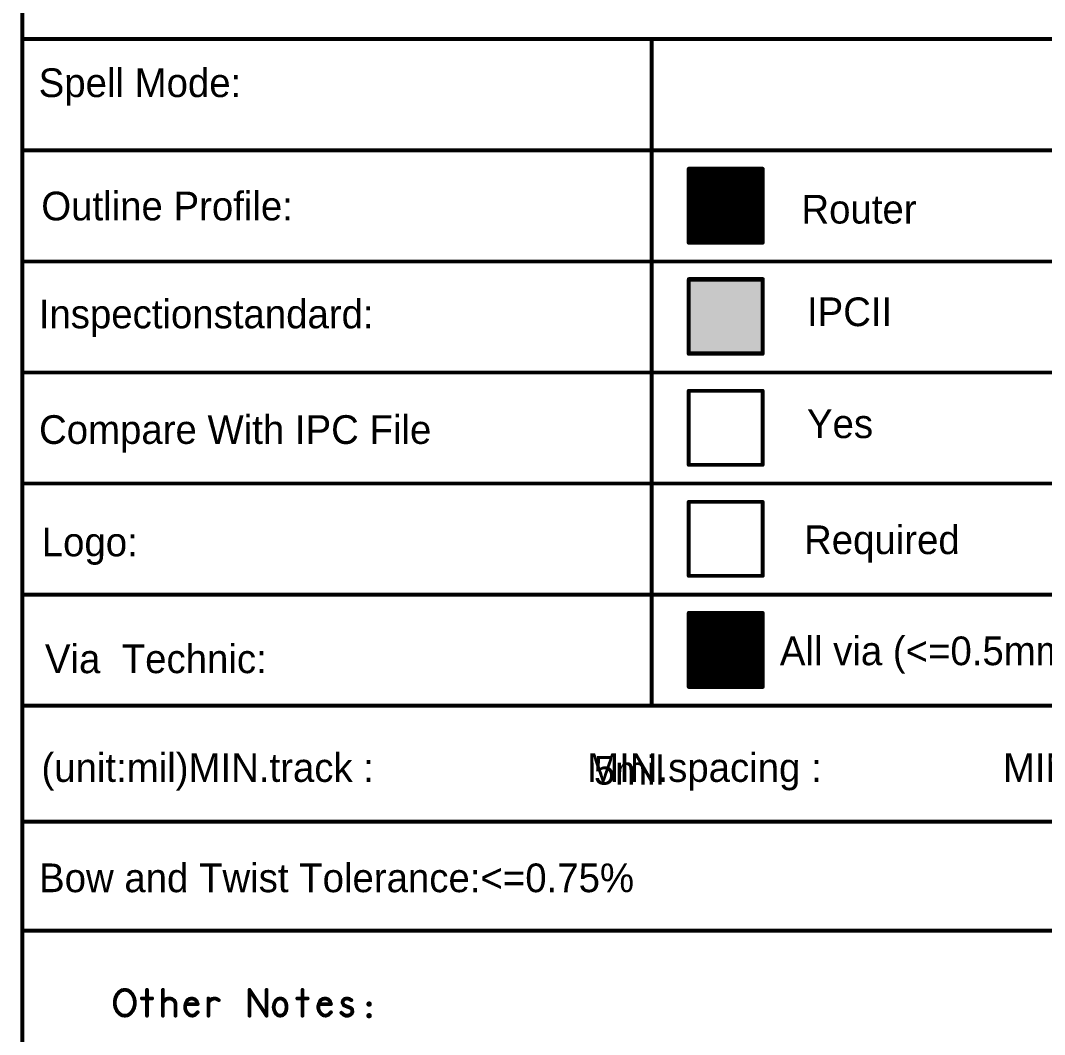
# Model space of a CAD drawing. Extents: x -2963 to -2452, y -1056 to -650.
# Drawn here: x -2625.76 to -2590.62, y -749.84 to -715.05 of the extents above; entities that cross this region are included whole.
import ezdxf

# ---------------------------------------------------------------- set-up
doc = ezdxf.new("R2010")
doc.units = 0
doc.header["$MEASUREMENT"] = 0
doc.layers.add('DRILLDRAWING', color=1, linetype='CONTINUOUS')

msp = doc.modelspace()

# ---------------------------------------------------------------- linework, layer by layer
at = {"layer": 'DRILLDRAWING'}
for points, const_width in [([(-2625.691, -737.035), (-2625.691, -690.286)], 0.13), ([(-2625.691, -715.686), (-2517.741, -715.686)], 0.13), ([(-2604.101, -723.317), (-2604.101, -715.747)], 0.13), ([(-2625.691, -719.507), (-2517.741, -719.507)], 0.13), ([(-2602.831, -720.136), (-2600.291, -720.136)], 0.13), ([(-2602.831, -722.676), (-2602.831, -720.136)], 0.13), ([(-2602.831, -720.136), (-2600.291, -720.136)], 0.13), ([(-2602.831, -722.676), (-2602.831, -720.136)], 0.13), ([(-2602.721, -720.266), (-2600.441, -720.266)], 0.3), ([(-2602.721, -722.546), (-2602.721, -720.266)], 0.3), ([(-2600.441, -722.546), (-2600.441, -720.266)], 0.3), ([(-2600.291, -722.676), (-2600.291, -720.136)], 0.13), ([(-2600.291, -722.676), (-2600.291, -720.136)], 0.13), ([(-2602.721, -720.349), (-2600.441, -720.349)], 0.13), ([(-2602.721, -720.453), (-2600.441, -720.453)], 0.13), ([(-2602.721, -720.558), (-2600.441, -720.558)], 0.13), ([(-2602.721, -720.663), (-2600.441, -720.663)], 0.13), ([(-2602.721, -720.767), (-2600.441, -720.767)], 0.13), ([(-2602.721, -720.872), (-2600.441, -720.872)], 0.13), ([(-2602.721, -720.977), (-2600.441, -720.977)], 0.13), ([(-2602.721, -721.081), (-2600.441, -721.081)], 0.13), ([(-2602.721, -721.186), (-2600.441, -721.186)], 0.13), ([(-2602.721, -721.291), (-2600.441, -721.291)], 0.13), ([(-2602.721, -721.395), (-2600.441, -721.395)], 0.13), ([(-2602.721, -721.5), (-2600.441, -721.5)], 0.13), ([(-2602.721, -721.605), (-2600.441, -721.605)], 0.13), ([(-2602.721, -721.709), (-2600.441, -721.709)], 0.13), ([(-2602.721, -721.814), (-2600.441, -721.814)], 0.13), ([(-2602.721, -721.919), (-2600.441, -721.919)], 0.13), ([(-2602.721, -722.023), (-2600.441, -722.023)], 0.13), ([(-2602.721, -722.128), (-2600.441, -722.128)], 0.13), ([(-2602.721, -722.232), (-2600.441, -722.232)], 0.13), ([(-2602.721, -722.337), (-2600.441, -722.337)], 0.13), ([(-2602.831, -722.676), (-2600.291, -722.676)], 0.13), ([(-2602.831, -722.676), (-2600.291, -722.676)], 0.13), ([(-2602.721, -722.546), (-2600.441, -722.546)], 0.3), ([(-2602.721, -722.442), (-2600.441, -722.442)], 0.13), ([(-2625.691, -723.317), (-2517.741, -723.317)], 0.13), ([(-2604.101, -727.127), (-2604.101, -723.317)], 0.13), ([(-2602.831, -723.946), (-2600.291, -723.946)], 0.13), ([(-2602.831, -726.486), (-2602.831, -723.946)], 0.13), ([(-2602.831, -723.946), (-2600.291, -723.946)], 0.13), ([(-2602.831, -726.486), (-2602.831, -723.946)], 0.13), ([(-2602.826, -726.461), (-2602.826, -723.921)], 0.13), ([(-2602.826, -723.921), (-2600.286, -723.921)], 0.13), ([(-2600.291, -726.486), (-2600.291, -723.946)], 0.13), ([(-2600.291, -726.486), (-2600.291, -723.946)], 0.13), ([(-2600.286, -726.461), (-2600.286, -723.921)], 0.13), ([(-2602.831, -726.486), (-2600.291, -726.486)], 0.13), ([(-2602.831, -726.486), (-2600.291, -726.486)], 0.13), ([(-2602.826, -726.461), (-2600.286, -726.461)], 0.13), ([(-2625.691, -727.127), (-2517.741, -727.127)], 0.13), ([(-2604.101, -730.937), (-2604.101, -727.127)], 0.13), ([(-2602.831, -727.756), (-2600.291, -727.756)], 0.13), ([(-2602.831, -730.296), (-2602.831, -727.756)], 0.13), ([(-2600.291, -730.296), (-2600.291, -727.756)], 0.13), ([(-2602.831, -730.296), (-2600.291, -730.296)], 0.13), ([(-2625.691, -730.937), (-2517.741, -730.937)], 0.13), ([(-2604.101, -734.747), (-2604.101, -730.937)], 0.13), ([(-2602.831, -731.566), (-2600.291, -731.566)], 0.13), ([(-2602.831, -734.106), (-2602.831, -731.566)], 0.13), ([(-2600.291, -734.106), (-2600.291, -731.566)], 0.13), ([(-2602.831, -734.106), (-2600.291, -734.106)], 0.13), ([(-2625.691, -734.747), (-2517.741, -734.747)], 0.13), ([(-2604.101, -738.557), (-2604.101, -734.747)], 0.13), ([(-2602.831, -735.376), (-2600.291, -735.376)], 0.13), ([(-2602.831, -737.916), (-2602.831, -735.376)], 0.13), ([(-2602.831, -735.376), (-2600.291, -735.376)], 0.13), ([(-2602.831, -737.916), (-2602.831, -735.376)], 0.13), ([(-2602.701, -737.786), (-2602.701, -735.506)], 0.3), ([(-2602.701, -735.506), (-2600.421, -735.506)], 0.3), ([(-2600.421, -737.786), (-2600.421, -735.506)], 0.3), ([(-2600.291, -737.916), (-2600.291, -735.376)], 0.13), ([(-2600.291, -737.916), (-2600.291, -735.376)], 0.13), ([(-2602.701, -735.589), (-2600.421, -735.589)], 0.13), ([(-2602.701, -735.693), (-2600.421, -735.693)], 0.13), ([(-2602.701, -735.798), (-2600.421, -735.798)], 0.13), ([(-2602.701, -735.903), (-2600.421, -735.903)], 0.13), ([(-2602.701, -736.007), (-2600.421, -736.007)], 0.13), ([(-2602.701, -736.112), (-2600.421, -736.112)], 0.13), ([(-2602.701, -736.217), (-2600.421, -736.217)], 0.13), ([(-2602.701, -736.321), (-2600.421, -736.321)], 0.13), ([(-2602.701, -736.426), (-2600.421, -736.426)], 0.13), ([(-2602.701, -736.531), (-2600.421, -736.531)], 0.13), ([(-2602.701, -736.635), (-2600.421, -736.635)], 0.13), ([(-2602.701, -736.74), (-2600.421, -736.74)], 0.13), ([(-2625.691, -990.247), (-2625.691, -737.035)], 0.13), ([(-2602.701, -736.845), (-2600.421, -736.845)], 0.13), ([(-2602.701, -736.949), (-2600.421, -736.949)], 0.13), ([(-2602.701, -737.054), (-2600.421, -737.054)], 0.13), ([(-2602.701, -737.159), (-2600.421, -737.159)], 0.13), ([(-2602.701, -737.263), (-2600.421, -737.263)], 0.13), ([(-2602.701, -737.368), (-2600.421, -737.368)], 0.13), ([(-2602.701, -737.472), (-2600.421, -737.472)], 0.13), ([(-2602.701, -737.786), (-2600.421, -737.786)], 0.3), ([(-2602.701, -737.577), (-2600.421, -737.577)], 0.13), ([(-2602.701, -737.682), (-2600.421, -737.682)], 0.13), ([(-2602.831, -737.916), (-2600.291, -737.916)], 0.13), ([(-2602.831, -737.916), (-2600.291, -737.916)], 0.13), ([(-2625.691, -738.557), (-2517.741, -738.557)], 0.13), ([(-2625.691, -742.537), (-2517.741, -742.537)], 0.13), ([(-2625.691, -746.277), (-2517.741, -746.277)], 0.13), ([(-2622.444, -748.467), (-2622.368, -748.378)], 0.13), ([(-2622.368, -748.378), (-2622.279, -748.319)], 0.13), ([(-2622.279, -748.319), (-2622.177, -748.304)], 0.13), ([(-2622.177, -748.304), (-2622.076, -748.319)], 0.13), ([(-2622.076, -748.319), (-2621.987, -748.378)], 0.13), ([(-2621.987, -748.378), (-2621.911, -748.467)], 0.13), ([(-2621.415, -749.193), (-2621.415, -748.304)], 0.13), ([(-2620.869, -749.193), (-2620.869, -748.304)], 0.13), ([(-2617.897, -749.193), (-2617.897, -748.304)], 0.13), ([(-2617.897, -748.304), (-2617.313, -749.193)], 0.13), ([(-2617.313, -749.193), (-2617.313, -748.304)], 0.13), ([(-2616.081, -749.193), (-2616.081, -748.304)], 0.13), ([(-2622.52, -748.689), (-2622.495, -748.571)], 0.13), ([(-2622.52, -748.808), (-2622.52, -748.689)], 0.13), ([(-2622.495, -748.571), (-2622.444, -748.467)], 0.13), ([(-2621.911, -748.467), (-2621.86, -748.571)], 0.13), ([(-2621.86, -748.571), (-2621.834, -748.689)], 0.13), ([(-2621.834, -748.808), (-2621.834, -748.689)], 0.13), ([(-2621.593, -748.6), (-2621.238, -748.6)], 0.13), ([(-2620.869, -748.734), (-2620.806, -748.66)], 0.13), ([(-2620.806, -748.66), (-2620.742, -748.615)], 0.13), ([(-2620.742, -748.615), (-2620.641, -748.6)], 0.13), ([(-2620.641, -748.6), (-2620.564, -748.615)], 0.13), ([(-2620.564, -748.615), (-2620.476, -748.674)], 0.13), ([(-2620.476, -748.674), (-2620.437, -748.763)], 0.13), ([(-2620.437, -749.193), (-2620.437, -748.763)], 0.13), ([(-2620.107, -748.852), (-2620.082, -748.763)], 0.13), ([(-2620.082, -748.763), (-2620.031, -748.66)], 0.13), ([(-2620.031, -748.66), (-2619.955, -748.615)], 0.13), ([(-2619.955, -748.615), (-2619.866, -748.6)], 0.13), ([(-2619.866, -748.6), (-2619.777, -748.63)], 0.13), ([(-2619.777, -748.63), (-2619.714, -748.689)], 0.13), ([(-2619.714, -748.689), (-2619.675, -748.793)], 0.13), ([(-2619.307, -749.193), (-2619.307, -748.6)], 0.13), ([(-2619.307, -748.719), (-2619.244, -748.66)], 0.13), ([(-2619.244, -748.66), (-2619.18, -748.615)], 0.13), ([(-2619.18, -748.615), (-2619.091, -748.6)], 0.13), ([(-2619.091, -748.6), (-2619.028, -748.615)], 0.13), ([(-2619.028, -748.615), (-2618.952, -748.66)], 0.13), ([(-2617.072, -748.896), (-2617.047, -748.778)], 0.13), ([(-2617.047, -748.778), (-2616.996, -748.674)], 0.13), ([(-2616.996, -748.674), (-2616.92, -748.615)], 0.13), ([(-2616.92, -748.615), (-2616.843, -748.6)], 0.13), ([(-2616.843, -748.6), (-2616.767, -748.615)], 0.13), ([(-2616.767, -748.615), (-2616.691, -748.674)], 0.13), ([(-2616.691, -748.674), (-2616.64, -748.778)], 0.13), ([(-2616.64, -748.778), (-2616.627, -748.896)], 0.13), ([(-2616.259, -748.6), (-2615.904, -748.6)], 0.13), ([(-2615.535, -748.852), (-2615.51, -748.763)], 0.13), ([(-2615.51, -748.763), (-2615.459, -748.66)], 0.13), ([(-2615.459, -748.66), (-2615.383, -748.615)], 0.13), ([(-2615.383, -748.615), (-2615.294, -748.6)], 0.13), ([(-2615.294, -748.6), (-2615.205, -748.63)], 0.13), ([(-2615.205, -748.63), (-2615.142, -748.689)], 0.13), ([(-2615.142, -748.689), (-2615.103, -748.793)], 0.13), ([(-2614.71, -748.734), (-2614.684, -748.66)], 0.13), ([(-2614.71, -748.734), (-2614.659, -748.837)], 0.13), ([(-2614.684, -748.66), (-2614.634, -748.615)], 0.13), ([(-2614.634, -748.615), (-2614.557, -748.6)], 0.13), ([(-2614.557, -748.6), (-2614.481, -748.615)], 0.13), ([(-2614.481, -748.615), (-2614.405, -748.66)], 0.13), ([(-2613.821, -748.778), (-2613.795, -748.763)], 0.13), ([(-2613.821, -748.808), (-2613.821, -748.778)], 0.13), ([(-2613.795, -748.763), (-2613.77, -748.778)], 0.13), ([(-2613.77, -748.808), (-2613.77, -748.778)], 0.13), ([(-2622.52, -748.808), (-2622.495, -748.926)], 0.13), ([(-2622.495, -748.926), (-2622.444, -749.03)], 0.13), ([(-2622.444, -749.03), (-2622.368, -749.119)], 0.13), ([(-2622.368, -749.119), (-2622.279, -749.178)], 0.13), ([(-2622.076, -749.178), (-2621.987, -749.119)], 0.13), ([(-2621.987, -749.119), (-2621.911, -749.03)], 0.13), ([(-2621.911, -749.03), (-2621.86, -748.926)], 0.13), ([(-2621.86, -748.926), (-2621.834, -748.808)], 0.13), ([(-2620.107, -748.941), (-2620.107, -748.852)], 0.13), ([(-2620.107, -748.941), (-2620.082, -749.03)], 0.13), ([(-2620.082, -748.793), (-2619.675, -748.793)], 0.13), ([(-2620.082, -749.03), (-2620.018, -749.119)], 0.13), ([(-2620.018, -749.119), (-2619.942, -749.178)], 0.13), ([(-2619.764, -749.163), (-2619.675, -749.074)], 0.13), ([(-2617.072, -748.896), (-2617.047, -749.015)], 0.13), ([(-2617.047, -749.015), (-2616.996, -749.119)], 0.13), ([(-2616.996, -749.119), (-2616.92, -749.178)], 0.13), ([(-2616.767, -749.178), (-2616.691, -749.119)], 0.13), ([(-2616.691, -749.119), (-2616.64, -749.015)], 0.13), ([(-2616.64, -749.015), (-2616.627, -748.896)], 0.13), ([(-2615.535, -748.941), (-2615.535, -748.852)], 0.13), ([(-2615.535, -748.941), (-2615.51, -749.03)], 0.13), ([(-2615.51, -748.793), (-2615.103, -748.793)], 0.13), ([(-2615.51, -749.03), (-2615.446, -749.119)], 0.13), ([(-2615.446, -749.119), (-2615.37, -749.178)], 0.13), ([(-2615.192, -749.163), (-2615.103, -749.074)], 0.13), ([(-2614.748, -749.089), (-2614.684, -749.148)], 0.13), ([(-2614.659, -748.837), (-2614.43, -748.926)], 0.13), ([(-2614.443, -749.163), (-2614.392, -749.119)], 0.13), ([(-2614.43, -748.926), (-2614.38, -748.971)], 0.13), ([(-2614.392, -749.119), (-2614.367, -749.06)], 0.13), ([(-2614.38, -748.971), (-2614.367, -749.06)], 0.13), ([(-2613.821, -748.808), (-2613.795, -748.823)], 0.13), ([(-2613.795, -748.823), (-2613.77, -748.808)], 0.13), ([(-2622.279, -749.178), (-2622.177, -749.193)], 0.13), ([(-2622.177, -749.193), (-2622.076, -749.178)], 0.13), ([(-2619.942, -749.178), (-2619.853, -749.193)], 0.13), ([(-2619.853, -749.193), (-2619.764, -749.163)], 0.13), ([(-2616.92, -749.178), (-2616.843, -749.193)], 0.13), ([(-2616.843, -749.193), (-2616.767, -749.178)], 0.13), ([(-2615.37, -749.178), (-2615.281, -749.193)], 0.13), ([(-2615.281, -749.193), (-2615.192, -749.163)], 0.13), ([(-2614.684, -749.148), (-2614.595, -749.193)], 0.13), ([(-2614.595, -749.193), (-2614.519, -749.193)], 0.13), ([(-2614.519, -749.193), (-2614.443, -749.163)], 0.13), ([(-2613.821, -749.178), (-2613.795, -749.163)], 0.13), ([(-2613.821, -749.208), (-2613.821, -749.178)], 0.13), ([(-2613.821, -749.208), (-2613.795, -749.223)], 0.13), ([(-2613.795, -749.163), (-2613.77, -749.178)], 0.13), ([(-2613.795, -749.223), (-2613.77, -749.208)], 0.13), ([(-2613.77, -749.208), (-2613.77, -749.178)], 0.13)]:
    msp.add_lwpolyline(points, dxfattribs=dict(at, const_width=const_width))
for points, const_width in [([(-2625.724, -715.686, 1), (-2625.658, -715.686, 1)], 0.065), ([(-2604.133, -715.747, 1), (-2604.068, -715.747, 1)], 0.065), ([(-2625.724, -719.507, 1), (-2625.658, -719.507, 1)], 0.065), ([(-2602.863, -720.136, 1), (-2602.798, -720.136, 1)], 0.065), ([(-2602.863, -720.136, 1), (-2602.798, -720.136, 1)], 0.065), ([(-2602.863, -720.136, 1), (-2602.798, -720.136, 1)], 0.065), ([(-2602.863, -720.136, 1), (-2602.798, -720.136, 1)], 0.065), ([(-2602.796, -720.266, 1), (-2602.646, -720.266, 1)], 0.15), ([(-2602.796, -720.266, 1), (-2602.646, -720.266, 1)], 0.15), ([(-2600.516, -720.266, 1), (-2600.366, -720.266, 1)], 0.15), ([(-2600.516, -720.266, 1), (-2600.366, -720.266, 1)], 0.15), ([(-2600.323, -720.136, 1), (-2600.258, -720.136, 1)], 0.065), ([(-2600.323, -720.136, 1), (-2600.258, -720.136, 1)], 0.065), ([(-2600.323, -720.136, 1), (-2600.258, -720.136, 1)], 0.065), ([(-2600.323, -720.136, 1), (-2600.258, -720.136, 1)], 0.065), ([(-2602.754, -720.349, 1), (-2602.689, -720.349, 1)], 0.065), ([(-2602.754, -720.453, 1), (-2602.689, -720.453, 1)], 0.065), ([(-2602.754, -720.558, 1), (-2602.689, -720.558, 1)], 0.065), ([(-2602.754, -720.663, 1), (-2602.689, -720.663, 1)], 0.065), ([(-2600.474, -720.349, 1), (-2600.409, -720.349, 1)], 0.065), ([(-2600.474, -720.453, 1), (-2600.409, -720.453, 1)], 0.065), ([(-2600.474, -720.558, 1), (-2600.409, -720.558, 1)], 0.065), ([(-2600.474, -720.663, 1), (-2600.409, -720.663, 1)], 0.065), ([(-2602.754, -720.767, 1), (-2602.689, -720.767, 1)], 0.065), ([(-2602.754, -720.872, 1), (-2602.689, -720.872, 1)], 0.065), ([(-2602.754, -720.977, 1), (-2602.689, -720.977, 1)], 0.065), ([(-2600.474, -720.767, 1), (-2600.409, -720.767, 1)], 0.065), ([(-2600.474, -720.872, 1), (-2600.409, -720.872, 1)], 0.065), ([(-2600.474, -720.977, 1), (-2600.409, -720.977, 1)], 0.065), ([(-2602.754, -721.081, 1), (-2602.689, -721.081, 1)], 0.065), ([(-2602.754, -721.186, 1), (-2602.689, -721.186, 1)], 0.065), ([(-2602.754, -721.291, 1), (-2602.689, -721.291, 1)], 0.065), ([(-2600.474, -721.081, 1), (-2600.409, -721.081, 1)], 0.065), ([(-2600.474, -721.186, 1), (-2600.409, -721.186, 1)], 0.065), ([(-2600.474, -721.291, 1), (-2600.409, -721.291, 1)], 0.065), ([(-2602.754, -721.395, 1), (-2602.689, -721.395, 1)], 0.065), ([(-2602.754, -721.5, 1), (-2602.689, -721.5, 1)], 0.065), ([(-2602.754, -721.605, 1), (-2602.689, -721.605, 1)], 0.065), ([(-2602.754, -721.709, 1), (-2602.689, -721.709, 1)], 0.065), ([(-2600.474, -721.395, 1), (-2600.409, -721.395, 1)], 0.065), ([(-2600.474, -721.5, 1), (-2600.409, -721.5, 1)], 0.065), ([(-2600.474, -721.605, 1), (-2600.409, -721.605, 1)], 0.065), ([(-2600.474, -721.709, 1), (-2600.409, -721.709, 1)], 0.065), ([(-2602.754, -721.814, 1), (-2602.689, -721.814, 1)], 0.065), ([(-2602.754, -721.919, 1), (-2602.689, -721.919, 1)], 0.065), ([(-2602.754, -722.023, 1), (-2602.689, -722.023, 1)], 0.065), ([(-2600.474, -721.814, 1), (-2600.409, -721.814, 1)], 0.065), ([(-2600.474, -721.919, 1), (-2600.409, -721.919, 1)], 0.065), ([(-2600.474, -722.023, 1), (-2600.409, -722.023, 1)], 0.065), ([(-2602.754, -722.128, 1), (-2602.689, -722.128, 1)], 0.065), ([(-2602.754, -722.232, 1), (-2602.689, -722.232, 1)], 0.065), ([(-2602.754, -722.337, 1), (-2602.689, -722.337, 1)], 0.065), ([(-2600.474, -722.128, 1), (-2600.409, -722.128, 1)], 0.065), ([(-2600.474, -722.232, 1), (-2600.409, -722.232, 1)], 0.065), ([(-2600.474, -722.337, 1), (-2600.409, -722.337, 1)], 0.065), ([(-2602.863, -722.676, 1), (-2602.798, -722.676, 1)], 0.065), ([(-2602.863, -722.676, 1), (-2602.798, -722.676, 1)], 0.065), ([(-2602.863, -722.676, 1), (-2602.798, -722.676, 1)], 0.065), ([(-2602.863, -722.676, 1), (-2602.798, -722.676, 1)], 0.065), ([(-2602.796, -722.546, 1), (-2602.646, -722.546, 1)], 0.15), ([(-2602.796, -722.546, 1), (-2602.646, -722.546, 1)], 0.15), ([(-2602.754, -722.442, 1), (-2602.689, -722.442, 1)], 0.065), ([(-2600.516, -722.546, 1), (-2600.366, -722.546, 1)], 0.15), ([(-2600.516, -722.546, 1), (-2600.366, -722.546, 1)], 0.15), ([(-2600.474, -722.442, 1), (-2600.409, -722.442, 1)], 0.065), ([(-2600.323, -722.676, 1), (-2600.258, -722.676, 1)], 0.065), ([(-2600.323, -722.676, 1), (-2600.258, -722.676, 1)], 0.065), ([(-2600.323, -722.676, 1), (-2600.258, -722.676, 1)], 0.065), ([(-2600.323, -722.676, 1), (-2600.258, -722.676, 1)], 0.065), ([(-2625.724, -723.317, 1), (-2625.658, -723.317, 1)], 0.065), ([(-2604.133, -723.317, 1), (-2604.068, -723.317, 1)], 0.065), ([(-2604.133, -723.317, 1), (-2604.068, -723.317, 1)], 0.065), ([(-2602.863, -723.946, 1), (-2602.798, -723.946, 1)], 0.065), ([(-2602.863, -723.946, 1), (-2602.798, -723.946, 1)], 0.065), ([(-2602.863, -723.946, 1), (-2602.798, -723.946, 1)], 0.065), ([(-2602.863, -723.946, 1), (-2602.798, -723.946, 1)], 0.065), ([(-2602.858, -723.921, 1), (-2602.793, -723.921, 1)], 0.065), ([(-2602.858, -723.921, 1), (-2602.793, -723.921, 1)], 0.065), ([(-2600.323, -723.946, 1), (-2600.258, -723.946, 1)], 0.065), ([(-2600.323, -723.946, 1), (-2600.258, -723.946, 1)], 0.065), ([(-2600.323, -723.946, 1), (-2600.258, -723.946, 1)], 0.065), ([(-2600.323, -723.946, 1), (-2600.258, -723.946, 1)], 0.065), ([(-2600.318, -723.921, 1), (-2600.253, -723.921, 1)], 0.065), ([(-2600.318, -723.921, 1), (-2600.253, -723.921, 1)], 0.065), ([(-2602.863, -726.486, 1), (-2602.798, -726.486, 1)], 0.065), ([(-2602.863, -726.486, 1), (-2602.798, -726.486, 1)], 0.065), ([(-2602.863, -726.486, 1), (-2602.798, -726.486, 1)], 0.065), ([(-2602.863, -726.486, 1), (-2602.798, -726.486, 1)], 0.065), ([(-2602.858, -726.461, 1), (-2602.793, -726.461, 1)], 0.065), ([(-2602.858, -726.461, 1), (-2602.793, -726.461, 1)], 0.065), ([(-2600.323, -726.486, 1), (-2600.258, -726.486, 1)], 0.065), ([(-2600.323, -726.486, 1), (-2600.258, -726.486, 1)], 0.065), ([(-2600.323, -726.486, 1), (-2600.258, -726.486, 1)], 0.065), ([(-2600.323, -726.486, 1), (-2600.258, -726.486, 1)], 0.065), ([(-2600.318, -726.461, 1), (-2600.253, -726.461, 1)], 0.065), ([(-2600.318, -726.461, 1), (-2600.253, -726.461, 1)], 0.065), ([(-2625.724, -727.127, 1), (-2625.658, -727.127, 1)], 0.065), ([(-2604.133, -727.127, 1), (-2604.068, -727.127, 1)], 0.065), ([(-2604.133, -727.127, 1), (-2604.068, -727.127, 1)], 0.065), ([(-2602.863, -727.756, 1), (-2602.798, -727.756, 1)], 0.065), ([(-2602.863, -727.756, 1), (-2602.798, -727.756, 1)], 0.065), ([(-2600.323, -727.756, 1), (-2600.258, -727.756, 1)], 0.065), ([(-2600.323, -727.756, 1), (-2600.258, -727.756, 1)], 0.065), ([(-2602.863, -730.296, 1), (-2602.798, -730.296, 1)], 0.065), ([(-2602.863, -730.296, 1), (-2602.798, -730.296, 1)], 0.065), ([(-2600.323, -730.296, 1), (-2600.258, -730.296, 1)], 0.065), ([(-2600.323, -730.296, 1), (-2600.258, -730.296, 1)], 0.065), ([(-2625.724, -730.937, 1), (-2625.658, -730.937, 1)], 0.065), ([(-2604.133, -730.937, 1), (-2604.068, -730.937, 1)], 0.065), ([(-2604.133, -730.937, 1), (-2604.068, -730.937, 1)], 0.065), ([(-2602.863, -731.566, 1), (-2602.798, -731.566, 1)], 0.065), ([(-2602.863, -731.566, 1), (-2602.798, -731.566, 1)], 0.065), ([(-2600.323, -731.566, 1), (-2600.258, -731.566, 1)], 0.065), ([(-2600.323, -731.566, 1), (-2600.258, -731.566, 1)], 0.065), ([(-2602.863, -734.106, 1), (-2602.798, -734.106, 1)], 0.065), ([(-2602.863, -734.106, 1), (-2602.798, -734.106, 1)], 0.065), ([(-2600.323, -734.106, 1), (-2600.258, -734.106, 1)], 0.065), ([(-2600.323, -734.106, 1), (-2600.258, -734.106, 1)], 0.065), ([(-2625.724, -734.747, 1), (-2625.658, -734.747, 1)], 0.065), ([(-2604.133, -734.747, 1), (-2604.068, -734.747, 1)], 0.065), ([(-2604.133, -734.747, 1), (-2604.068, -734.747, 1)], 0.065), ([(-2602.863, -735.376, 1), (-2602.798, -735.376, 1)], 0.065), ([(-2602.863, -735.376, 1), (-2602.798, -735.376, 1)], 0.065), ([(-2602.863, -735.376, 1), (-2602.798, -735.376, 1)], 0.065), ([(-2602.863, -735.376, 1), (-2602.798, -735.376, 1)], 0.065), ([(-2602.776, -735.506, 1), (-2602.626, -735.506, 1)], 0.15), ([(-2602.776, -735.506, 1), (-2602.626, -735.506, 1)], 0.15), ([(-2600.496, -735.506, 1), (-2600.346, -735.506, 1)], 0.15), ([(-2600.496, -735.506, 1), (-2600.346, -735.506, 1)], 0.15), ([(-2600.323, -735.376, 1), (-2600.258, -735.376, 1)], 0.065), ([(-2600.323, -735.376, 1), (-2600.258, -735.376, 1)], 0.065), ([(-2600.323, -735.376, 1), (-2600.258, -735.376, 1)], 0.065), ([(-2600.323, -735.376, 1), (-2600.258, -735.376, 1)], 0.065), ([(-2602.733, -735.589, 1), (-2602.668, -735.589, 1)], 0.065), ([(-2602.733, -735.693, 1), (-2602.668, -735.693, 1)], 0.065), ([(-2600.454, -735.589, 1), (-2600.389, -735.589, 1)], 0.065), ([(-2600.454, -735.693, 1), (-2600.389, -735.693, 1)], 0.065), ([(-2602.733, -735.798, 1), (-2602.668, -735.798, 1)], 0.065), ([(-2602.733, -735.903, 1), (-2602.668, -735.903, 1)], 0.065), ([(-2602.733, -736.007, 1), (-2602.668, -736.007, 1)], 0.065), ([(-2602.733, -736.112, 1), (-2602.668, -736.112, 1)], 0.065), ([(-2600.454, -735.798, 1), (-2600.389, -735.798, 1)], 0.065), ([(-2600.454, -735.903, 1), (-2600.389, -735.903, 1)], 0.065), ([(-2600.454, -736.007, 1), (-2600.389, -736.007, 1)], 0.065), ([(-2600.454, -736.112, 1), (-2600.389, -736.112, 1)], 0.065), ([(-2602.733, -736.217, 1), (-2602.668, -736.217, 1)], 0.065), ([(-2602.733, -736.321, 1), (-2602.668, -736.321, 1)], 0.065), ([(-2602.733, -736.426, 1), (-2602.668, -736.426, 1)], 0.065), ([(-2600.454, -736.217, 1), (-2600.389, -736.217, 1)], 0.065), ([(-2600.454, -736.321, 1), (-2600.389, -736.321, 1)], 0.065), ([(-2600.454, -736.426, 1), (-2600.389, -736.426, 1)], 0.065), ([(-2602.733, -736.531, 1), (-2602.668, -736.531, 1)], 0.065), ([(-2602.733, -736.635, 1), (-2602.668, -736.635, 1)], 0.065), ([(-2602.733, -736.74, 1), (-2602.668, -736.74, 1)], 0.065), ([(-2600.454, -736.531, 1), (-2600.389, -736.531, 1)], 0.065), ([(-2600.454, -736.635, 1), (-2600.389, -736.635, 1)], 0.065), ([(-2600.454, -736.74, 1), (-2600.389, -736.74, 1)], 0.065), ([(-2625.724, -737.035, 1), (-2625.658, -737.035, 1)], 0.065), ([(-2625.724, -737.035, 1), (-2625.658, -737.035, 1)], 0.065), ([(-2602.733, -736.845, 1), (-2602.668, -736.845, 1)], 0.065), ([(-2602.733, -736.949, 1), (-2602.668, -736.949, 1)], 0.065), ([(-2602.733, -737.054, 1), (-2602.668, -737.054, 1)], 0.065), ([(-2602.733, -737.159, 1), (-2602.668, -737.159, 1)], 0.065), ([(-2600.454, -736.845, 1), (-2600.389, -736.845, 1)], 0.065), ([(-2600.454, -736.949, 1), (-2600.389, -736.949, 1)], 0.065), ([(-2600.454, -737.054, 1), (-2600.389, -737.054, 1)], 0.065), ([(-2600.454, -737.159, 1), (-2600.389, -737.159, 1)], 0.065), ([(-2602.733, -737.263, 1), (-2602.668, -737.263, 1)], 0.065), ([(-2602.733, -737.368, 1), (-2602.668, -737.368, 1)], 0.065), ([(-2602.733, -737.472, 1), (-2602.668, -737.472, 1)], 0.065), ([(-2600.454, -737.263, 1), (-2600.389, -737.263, 1)], 0.065), ([(-2600.454, -737.368, 1), (-2600.389, -737.368, 1)], 0.065), ([(-2600.454, -737.472, 1), (-2600.389, -737.472, 1)], 0.065), ([(-2602.776, -737.786, 1), (-2602.626, -737.786, 1)], 0.15), ([(-2602.776, -737.786, 1), (-2602.626, -737.786, 1)], 0.15), ([(-2602.733, -737.577, 1), (-2602.668, -737.577, 1)], 0.065), ([(-2602.733, -737.682, 1), (-2602.668, -737.682, 1)], 0.065), ([(-2600.496, -737.786, 1), (-2600.346, -737.786, 1)], 0.15), ([(-2600.496, -737.786, 1), (-2600.346, -737.786, 1)], 0.15), ([(-2600.454, -737.577, 1), (-2600.389, -737.577, 1)], 0.065), ([(-2600.454, -737.682, 1), (-2600.389, -737.682, 1)], 0.065), ([(-2602.863, -737.916, 1), (-2602.798, -737.916, 1)], 0.065), ([(-2602.863, -737.916, 1), (-2602.798, -737.916, 1)], 0.065), ([(-2602.863, -737.916, 1), (-2602.798, -737.916, 1)], 0.065), ([(-2602.863, -737.916, 1), (-2602.798, -737.916, 1)], 0.065), ([(-2600.323, -737.916, 1), (-2600.258, -737.916, 1)], 0.065), ([(-2600.323, -737.916, 1), (-2600.258, -737.916, 1)], 0.065), ([(-2600.323, -737.916, 1), (-2600.258, -737.916, 1)], 0.065), ([(-2600.323, -737.916, 1), (-2600.258, -737.916, 1)], 0.065), ([(-2625.724, -738.557, 1), (-2625.658, -738.557, 1)], 0.065), ([(-2604.133, -738.557, 1), (-2604.068, -738.557, 1)], 0.065), ([(-2625.724, -742.537, 1), (-2625.658, -742.537, 1)], 0.065), ([(-2625.724, -746.277, 1), (-2625.658, -746.277, 1)], 0.065), ([(-2622.4, -748.378, 1), (-2622.335, -748.378, 1)], 0.065), ([(-2622.4, -748.378, 1), (-2622.335, -748.378, 1)], 0.065), ([(-2622.311, -748.319, 1), (-2622.246, -748.319, 1)], 0.065), ([(-2622.311, -748.319, 1), (-2622.246, -748.319, 1)], 0.065), ([(-2622.21, -748.304, 1), (-2622.145, -748.304, 1)], 0.065), ([(-2622.21, -748.304, 1), (-2622.145, -748.304, 1)], 0.065), ([(-2622.108, -748.319, 1), (-2622.043, -748.319, 1)], 0.065), ([(-2622.108, -748.319, 1), (-2622.043, -748.319, 1)], 0.065), ([(-2622.019, -748.378, 1), (-2621.954, -748.378, 1)], 0.065), ([(-2622.019, -748.378, 1), (-2621.954, -748.378, 1)], 0.065), ([(-2621.448, -748.304, 1), (-2621.383, -748.304, 1)], 0.065), ([(-2620.902, -748.304, 1), (-2620.837, -748.304, 1)], 0.065), ([(-2617.93, -748.304, 1), (-2617.865, -748.304, 1)], 0.065), ([(-2617.93, -748.304, 1), (-2617.865, -748.304, 1)], 0.065), ([(-2617.346, -748.304, 1), (-2617.281, -748.304, 1)], 0.065), ([(-2616.114, -748.304, 1), (-2616.049, -748.304, 1)], 0.065), ([(-2622.553, -748.689, 1), (-2622.488, -748.689, 1)], 0.065), ([(-2622.553, -748.689, 1), (-2622.488, -748.689, 1)], 0.065), ([(-2622.527, -748.571, 1), (-2622.462, -748.571, 1)], 0.065), ([(-2622.527, -748.571, 1), (-2622.462, -748.571, 1)], 0.065), ([(-2622.477, -748.467, 1), (-2622.412, -748.467, 1)], 0.065), ([(-2622.477, -748.467, 1), (-2622.412, -748.467, 1)], 0.065), ([(-2621.943, -748.467, 1), (-2621.878, -748.467, 1)], 0.065), ([(-2621.943, -748.467, 1), (-2621.878, -748.467, 1)], 0.065), ([(-2621.892, -748.571, 1), (-2621.827, -748.571, 1)], 0.065), ([(-2621.892, -748.571, 1), (-2621.827, -748.571, 1)], 0.065), ([(-2621.867, -748.689, 1), (-2621.802, -748.689, 1)], 0.065), ([(-2621.867, -748.689, 1), (-2621.802, -748.689, 1)], 0.065), ([(-2621.626, -748.6, 1), (-2621.561, -748.6, 1)], 0.065), ([(-2621.27, -748.6, 1), (-2621.205, -748.6, 1)], 0.065), ([(-2620.902, -748.734, 1), (-2620.837, -748.734, 1)], 0.065), ([(-2620.838, -748.66, 1), (-2620.773, -748.66, 1)], 0.065), ([(-2620.838, -748.66, 1), (-2620.773, -748.66, 1)], 0.065), ([(-2620.775, -748.615, 1), (-2620.71, -748.615, 1)], 0.065), ([(-2620.775, -748.615, 1), (-2620.71, -748.615, 1)], 0.065), ([(-2620.673, -748.6, 1), (-2620.608, -748.6, 1)], 0.065), ([(-2620.673, -748.6, 1), (-2620.608, -748.6, 1)], 0.065), ([(-2620.597, -748.615, 1), (-2620.532, -748.615, 1)], 0.065), ([(-2620.597, -748.615, 1), (-2620.532, -748.615, 1)], 0.065), ([(-2620.508, -748.674, 1), (-2620.443, -748.674, 1)], 0.065), ([(-2620.508, -748.674, 1), (-2620.443, -748.674, 1)], 0.065), ([(-2620.47, -748.763, 1), (-2620.405, -748.763, 1)], 0.065), ([(-2620.47, -748.763, 1), (-2620.405, -748.763, 1)], 0.065), ([(-2620.114, -748.763, 1), (-2620.049, -748.763, 1)], 0.065), ([(-2620.114, -748.763, 1), (-2620.049, -748.763, 1)], 0.065), ([(-2620.064, -748.66, 1), (-2619.998, -748.66, 1)], 0.065), ([(-2620.064, -748.66, 1), (-2619.998, -748.66, 1)], 0.065), ([(-2619.987, -748.615, 1), (-2619.922, -748.615, 1)], 0.065), ([(-2619.987, -748.615, 1), (-2619.922, -748.615, 1)], 0.065), ([(-2619.898, -748.6, 1), (-2619.833, -748.6, 1)], 0.065), ([(-2619.898, -748.6, 1), (-2619.833, -748.6, 1)], 0.065), ([(-2619.81, -748.63, 1), (-2619.744, -748.63, 1)], 0.065), ([(-2619.81, -748.63, 1), (-2619.744, -748.63, 1)], 0.065), ([(-2619.746, -748.689, 1), (-2619.681, -748.689, 1)], 0.065), ([(-2619.746, -748.689, 1), (-2619.681, -748.689, 1)], 0.065), ([(-2619.34, -748.6, 1), (-2619.275, -748.6, 1)], 0.065), ([(-2619.34, -748.719, 1), (-2619.275, -748.719, 1)], 0.065), ([(-2619.276, -748.66, 1), (-2619.211, -748.66, 1)], 0.065), ([(-2619.276, -748.66, 1), (-2619.211, -748.66, 1)], 0.065), ([(-2619.213, -748.615, 1), (-2619.148, -748.615, 1)], 0.065), ([(-2619.213, -748.615, 1), (-2619.148, -748.615, 1)], 0.065), ([(-2619.124, -748.6, 1), (-2619.059, -748.6, 1)], 0.065), ([(-2619.124, -748.6, 1), (-2619.059, -748.6, 1)], 0.065), ([(-2619.06, -748.615, 1), (-2618.995, -748.615, 1)], 0.065), ([(-2619.06, -748.615, 1), (-2618.995, -748.615, 1)], 0.065), ([(-2618.984, -748.66, 1), (-2618.919, -748.66, 1)], 0.065), ([(-2617.079, -748.778, 1), (-2617.014, -748.778, 1)], 0.065), ([(-2617.079, -748.778, 1), (-2617.014, -748.778, 1)], 0.065), ([(-2617.028, -748.674, 1), (-2616.963, -748.674, 1)], 0.065), ([(-2617.028, -748.674, 1), (-2616.963, -748.674, 1)], 0.065), ([(-2616.952, -748.615, 1), (-2616.887, -748.615, 1)], 0.065), ([(-2616.952, -748.615, 1), (-2616.887, -748.615, 1)], 0.065), ([(-2616.876, -748.6, 1), (-2616.811, -748.6, 1)], 0.065), ([(-2616.876, -748.6, 1), (-2616.811, -748.6, 1)], 0.065), ([(-2616.8, -748.615, 1), (-2616.735, -748.615, 1)], 0.065), ([(-2616.8, -748.615, 1), (-2616.735, -748.615, 1)], 0.065), ([(-2616.723, -748.674, 1), (-2616.658, -748.674, 1)], 0.065), ([(-2616.723, -748.674, 1), (-2616.658, -748.674, 1)], 0.065), ([(-2616.673, -748.778, 1), (-2616.608, -748.778, 1)], 0.065), ([(-2616.673, -748.778, 1), (-2616.608, -748.778, 1)], 0.065), ([(-2616.292, -748.6, 1), (-2616.227, -748.6, 1)], 0.065), ([(-2615.936, -748.6, 1), (-2615.871, -748.6, 1)], 0.065), ([(-2615.542, -748.763, 1), (-2615.477, -748.763, 1)], 0.065), ([(-2615.542, -748.763, 1), (-2615.477, -748.763, 1)], 0.065), ([(-2615.492, -748.66, 1), (-2615.426, -748.66, 1)], 0.065), ([(-2615.492, -748.66, 1), (-2615.426, -748.66, 1)], 0.065), ([(-2615.415, -748.615, 1), (-2615.35, -748.615, 1)], 0.065), ([(-2615.415, -748.615, 1), (-2615.35, -748.615, 1)], 0.065), ([(-2615.326, -748.6, 1), (-2615.261, -748.6, 1)], 0.065), ([(-2615.326, -748.6, 1), (-2615.261, -748.6, 1)], 0.065), ([(-2615.238, -748.63, 1), (-2615.172, -748.63, 1)], 0.065), ([(-2615.238, -748.63, 1), (-2615.172, -748.63, 1)], 0.065), ([(-2615.174, -748.689, 1), (-2615.109, -748.689, 1)], 0.065), ([(-2615.174, -748.689, 1), (-2615.109, -748.689, 1)], 0.065), ([(-2614.742, -748.734, 1), (-2614.677, -748.734, 1)], 0.065), ([(-2614.742, -748.734, 1), (-2614.677, -748.734, 1)], 0.065), ([(-2614.717, -748.66, 1), (-2614.652, -748.66, 1)], 0.065), ([(-2614.717, -748.66, 1), (-2614.652, -748.66, 1)], 0.065), ([(-2614.666, -748.615, 1), (-2614.601, -748.615, 1)], 0.065), ([(-2614.666, -748.615, 1), (-2614.601, -748.615, 1)], 0.065), ([(-2614.59, -748.6, 1), (-2614.525, -748.6, 1)], 0.065), ([(-2614.59, -748.6, 1), (-2614.525, -748.6, 1)], 0.065), ([(-2614.514, -748.615, 1), (-2614.449, -748.615, 1)], 0.065), ([(-2614.514, -748.615, 1), (-2614.449, -748.615, 1)], 0.065), ([(-2614.437, -748.66, 1), (-2614.372, -748.66, 1)], 0.065), ([(-2613.853, -748.778, 1), (-2613.788, -748.778, 1)], 0.065), ([(-2613.853, -748.778, 1), (-2613.788, -748.778, 1)], 0.065), ([(-2613.828, -748.763, 1), (-2613.763, -748.763, 1)], 0.065), ([(-2613.828, -748.763, 1), (-2613.763, -748.763, 1)], 0.065), ([(-2613.802, -748.778, 1), (-2613.737, -748.778, 1)], 0.065), ([(-2613.802, -748.778, 1), (-2613.737, -748.778, 1)], 0.065), ([(-2622.553, -748.808, 1), (-2622.488, -748.808, 1)], 0.065), ([(-2622.553, -748.808, 1), (-2622.488, -748.808, 1)], 0.065), ([(-2622.527, -748.926, 1), (-2622.462, -748.926, 1)], 0.065), ([(-2622.527, -748.926, 1), (-2622.462, -748.926, 1)], 0.065), ([(-2622.477, -749.03, 1), (-2622.412, -749.03, 1)], 0.065), ([(-2622.477, -749.03, 1), (-2622.412, -749.03, 1)], 0.065), ([(-2622.4, -749.119, 1), (-2622.335, -749.119, 1)], 0.065), ([(-2622.4, -749.119, 1), (-2622.335, -749.119, 1)], 0.065), ([(-2622.019, -749.119, 1), (-2621.954, -749.119, 1)], 0.065), ([(-2622.019, -749.119, 1), (-2621.954, -749.119, 1)], 0.065), ([(-2621.943, -749.03, 1), (-2621.878, -749.03, 1)], 0.065), ([(-2621.943, -749.03, 1), (-2621.878, -749.03, 1)], 0.065), ([(-2621.892, -748.926, 1), (-2621.827, -748.926, 1)], 0.065), ([(-2621.892, -748.926, 1), (-2621.827, -748.926, 1)], 0.065), ([(-2621.867, -748.808, 1), (-2621.802, -748.808, 1)], 0.065), ([(-2621.867, -748.808, 1), (-2621.802, -748.808, 1)], 0.065), ([(-2620.14, -748.852, 1), (-2620.075, -748.852, 1)], 0.065), ([(-2620.14, -748.852, 1), (-2620.075, -748.852, 1)], 0.065), ([(-2620.14, -748.941, 1), (-2620.075, -748.941, 1)], 0.065), ([(-2620.14, -748.941, 1), (-2620.075, -748.941, 1)], 0.065), ([(-2620.114, -748.793, 1), (-2620.049, -748.793, 1)], 0.065), ([(-2620.114, -749.03, 1), (-2620.049, -749.03, 1)], 0.065), ([(-2620.114, -749.03, 1), (-2620.049, -749.03, 1)], 0.065), ([(-2620.051, -749.119, 1), (-2619.986, -749.119, 1)], 0.065), ([(-2620.051, -749.119, 1), (-2619.986, -749.119, 1)], 0.065), ([(-2619.708, -748.793, 1), (-2619.643, -748.793, 1)], 0.065), ([(-2619.708, -748.793, 1), (-2619.643, -748.793, 1)], 0.065), ([(-2619.708, -749.074, 1), (-2619.643, -749.074, 1)], 0.065), ([(-2617.104, -748.896, 1), (-2617.039, -748.896, 1)], 0.065), ([(-2617.104, -748.896, 1), (-2617.039, -748.896, 1)], 0.065), ([(-2617.079, -749.015, 1), (-2617.014, -749.015, 1)], 0.065), ([(-2617.079, -749.015, 1), (-2617.014, -749.015, 1)], 0.065), ([(-2617.028, -749.119, 1), (-2616.963, -749.119, 1)], 0.065), ([(-2617.028, -749.119, 1), (-2616.963, -749.119, 1)], 0.065), ([(-2616.723, -749.119, 1), (-2616.658, -749.119, 1)], 0.065), ([(-2616.723, -749.119, 1), (-2616.658, -749.119, 1)], 0.065), ([(-2616.673, -749.015, 1), (-2616.608, -749.015, 1)], 0.065), ([(-2616.673, -749.015, 1), (-2616.608, -749.015, 1)], 0.065), ([(-2616.66, -748.896, 1), (-2616.595, -748.896, 1)], 0.065), ([(-2616.66, -748.896, 1), (-2616.595, -748.896, 1)], 0.065), ([(-2615.568, -748.852, 1), (-2615.503, -748.852, 1)], 0.065), ([(-2615.568, -748.852, 1), (-2615.503, -748.852, 1)], 0.065), ([(-2615.568, -748.941, 1), (-2615.503, -748.941, 1)], 0.065), ([(-2615.568, -748.941, 1), (-2615.503, -748.941, 1)], 0.065), ([(-2615.542, -748.793, 1), (-2615.477, -748.793, 1)], 0.065), ([(-2615.542, -749.03, 1), (-2615.477, -749.03, 1)], 0.065), ([(-2615.542, -749.03, 1), (-2615.477, -749.03, 1)], 0.065), ([(-2615.479, -749.119, 1), (-2615.414, -749.119, 1)], 0.065), ([(-2615.479, -749.119, 1), (-2615.414, -749.119, 1)], 0.065), ([(-2615.136, -748.793, 1), (-2615.071, -748.793, 1)], 0.065), ([(-2615.136, -748.793, 1), (-2615.071, -748.793, 1)], 0.065), ([(-2615.136, -749.074, 1), (-2615.071, -749.074, 1)], 0.065), ([(-2614.78, -749.089, 1), (-2614.715, -749.089, 1)], 0.065), ([(-2614.691, -748.837, 1), (-2614.626, -748.837, 1)], 0.065), ([(-2614.691, -748.837, 1), (-2614.626, -748.837, 1)], 0.065), ([(-2614.463, -748.926, 1), (-2614.398, -748.926, 1)], 0.065), ([(-2614.463, -748.926, 1), (-2614.398, -748.926, 1)], 0.065), ([(-2614.425, -749.119, 1), (-2614.36, -749.119, 1)], 0.065), ([(-2614.425, -749.119, 1), (-2614.36, -749.119, 1)], 0.065), ([(-2614.412, -748.971, 1), (-2614.347, -748.971, 1)], 0.065), ([(-2614.412, -748.971, 1), (-2614.347, -748.971, 1)], 0.065), ([(-2614.399, -749.06, 1), (-2614.334, -749.06, 1)], 0.065), ([(-2614.399, -749.06, 1), (-2614.334, -749.06, 1)], 0.065), ([(-2613.853, -748.808, 1), (-2613.788, -748.808, 1)], 0.065), ([(-2613.853, -748.808, 1), (-2613.788, -748.808, 1)], 0.065), ([(-2613.828, -748.823, 1), (-2613.763, -748.823, 1)], 0.065), ([(-2613.828, -748.823, 1), (-2613.763, -748.823, 1)], 0.065), ([(-2613.802, -748.808, 1), (-2613.737, -748.808, 1)], 0.065), ([(-2613.802, -748.808, 1), (-2613.737, -748.808, 1)], 0.065), ([(-2622.311, -749.178, 1), (-2622.246, -749.178, 1)], 0.065), ([(-2622.311, -749.178, 1), (-2622.246, -749.178, 1)], 0.065), ([(-2622.21, -749.193, 1), (-2622.145, -749.193, 1)], 0.065), ([(-2622.21, -749.193, 1), (-2622.145, -749.193, 1)], 0.065), ([(-2622.108, -749.178, 1), (-2622.043, -749.178, 1)], 0.065), ([(-2622.108, -749.178, 1), (-2622.043, -749.178, 1)], 0.065), ([(-2621.448, -749.193, 1), (-2621.383, -749.193, 1)], 0.065), ([(-2620.902, -749.193, 1), (-2620.837, -749.193, 1)], 0.065), ([(-2620.47, -749.193, 1), (-2620.405, -749.193, 1)], 0.065), ([(-2619.975, -749.178, 1), (-2619.91, -749.178, 1)], 0.065), ([(-2619.975, -749.178, 1), (-2619.91, -749.178, 1)], 0.065), ([(-2619.886, -749.193, 1), (-2619.821, -749.193, 1)], 0.065), ([(-2619.886, -749.193, 1), (-2619.821, -749.193, 1)], 0.065), ([(-2619.797, -749.163, 1), (-2619.732, -749.163, 1)], 0.065), ([(-2619.797, -749.163, 1), (-2619.732, -749.163, 1)], 0.065), ([(-2619.34, -749.193, 1), (-2619.275, -749.193, 1)], 0.065), ([(-2617.93, -749.193, 1), (-2617.865, -749.193, 1)], 0.065), ([(-2617.346, -749.193, 1), (-2617.281, -749.193, 1)], 0.065), ([(-2617.346, -749.193, 1), (-2617.281, -749.193, 1)], 0.065), ([(-2616.952, -749.178, 1), (-2616.887, -749.178, 1)], 0.065), ([(-2616.952, -749.178, 1), (-2616.887, -749.178, 1)], 0.065), ([(-2616.876, -749.193, 1), (-2616.811, -749.193, 1)], 0.065), ([(-2616.876, -749.193, 1), (-2616.811, -749.193, 1)], 0.065), ([(-2616.8, -749.178, 1), (-2616.735, -749.178, 1)], 0.065), ([(-2616.8, -749.178, 1), (-2616.735, -749.178, 1)], 0.065), ([(-2616.114, -749.193, 1), (-2616.049, -749.193, 1)], 0.065), ([(-2615.403, -749.178, 1), (-2615.338, -749.178, 1)], 0.065), ([(-2615.403, -749.178, 1), (-2615.338, -749.178, 1)], 0.065), ([(-2615.314, -749.193, 1), (-2615.249, -749.193, 1)], 0.065), ([(-2615.314, -749.193, 1), (-2615.249, -749.193, 1)], 0.065), ([(-2615.225, -749.163, 1), (-2615.16, -749.163, 1)], 0.065), ([(-2615.225, -749.163, 1), (-2615.16, -749.163, 1)], 0.065), ([(-2614.717, -749.148, 1), (-2614.652, -749.148, 1)], 0.065), ([(-2614.717, -749.148, 1), (-2614.652, -749.148, 1)], 0.065), ([(-2614.628, -749.193, 1), (-2614.563, -749.193, 1)], 0.065), ([(-2614.628, -749.193, 1), (-2614.563, -749.193, 1)], 0.065), ([(-2614.552, -749.193, 1), (-2614.487, -749.193, 1)], 0.065), ([(-2614.552, -749.193, 1), (-2614.487, -749.193, 1)], 0.065), ([(-2614.476, -749.163, 1), (-2614.41, -749.163, 1)], 0.065), ([(-2614.476, -749.163, 1), (-2614.41, -749.163, 1)], 0.065), ([(-2613.853, -749.178, 1), (-2613.788, -749.178, 1)], 0.065), ([(-2613.853, -749.178, 1), (-2613.788, -749.178, 1)], 0.065), ([(-2613.853, -749.208, 1), (-2613.788, -749.208, 1)], 0.065), ([(-2613.853, -749.208, 1), (-2613.788, -749.208, 1)], 0.065), ([(-2613.828, -749.163, 1), (-2613.763, -749.163, 1)], 0.065), ([(-2613.828, -749.163, 1), (-2613.763, -749.163, 1)], 0.065), ([(-2613.828, -749.223, 1), (-2613.763, -749.223, 1)], 0.065), ([(-2613.828, -749.223, 1), (-2613.763, -749.223, 1)], 0.065), ([(-2613.802, -749.178, 1), (-2613.737, -749.178, 1)], 0.065), ([(-2613.802, -749.178, 1), (-2613.737, -749.178, 1)], 0.065), ([(-2613.802, -749.208, 1), (-2613.737, -749.208, 1)], 0.065), ([(-2613.802, -749.208, 1), (-2613.737, -749.208, 1)], 0.065)]:
    msp.add_lwpolyline(points, format="xyb", close=True, dxfattribs=dict(at, const_width=const_width))
msp.add_solid([(-2602.826, -726.461), (-2600.286, -726.461), (-2602.826, -723.921), (-2600.286, -723.921)], dxfattribs=at)

# ---------------------------------------------------------------- texts
for s, height, p in [('Spell Mode:', 0.98437, (-2625.132, -717.679)), ('Outline Profile:', 0.98437, (-2625.042, -721.909)), ('Router', 0.9844, (-2598.962, -722.017)), ('Inspectionstandard:', 0.98437, (-2625.129, -725.611)), ('IPCII', 0.9844, (-2598.772, -725.537)), ('Compare With IPC File', 0.98437, (-2625.119, -729.577)), ('Yes', 0.9844, (-2598.772, -729.377)), ('Logo:', 0.9844, (-2625.026, -733.432)), ('Required', 0.9844, (-2598.872, -733.357)), ('Via  Technic:', 0.98437, (-2624.916, -737.441)), ('All via (<=0.5mm) must be filled(except open soldermask via)', 0.98437, (-2599.702, -737.168)), ('(unit:mil)MIN.track :                    MIN.spacing :                 MIN.hole:', 0.98437, (-2625.036, -741.171)), ('5mil', 0.9844, (-2606.085, -741.266)), ('Bow and Twist Tolerance:<=0.75%', 0.98437, (-2625.118, -744.955))]:
    msp.add_text(s, height=height, dxfattribs=at).set_placement(p)

doc.saveas('drawing.dxf')
